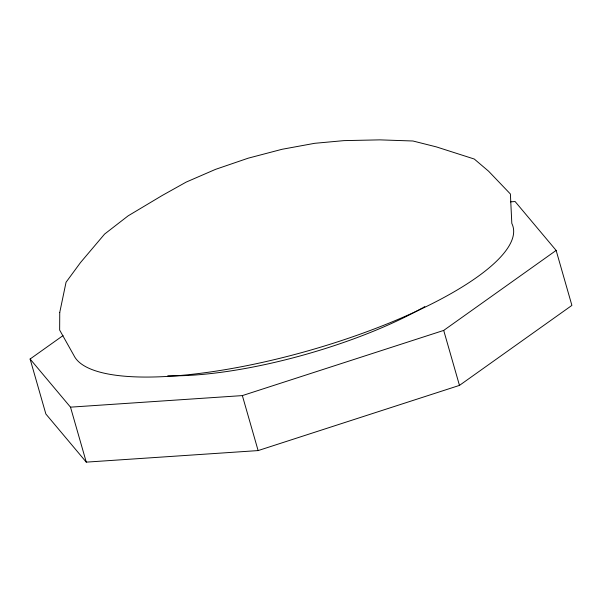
<?xml version="1.0" encoding="UTF-8"?>
<svg xmlns="http://www.w3.org/2000/svg" width="602" height="602" viewBox="0 0 602 602"><rect width="100%" height="100%" fill="white"/><g stroke="black" fill="none" stroke-linecap="round" stroke-linejoin="round"><path stroke-width="0.9" d="M510.428 201.851L515.101 201.535L556.135 250.417L571.9 305.395L459.469 385.393L258.123 450.582L86.274 462.133L45.865 413.995L30.1 359.018L63.037 335.585M30.1 359.018L70.502 407.155L242.358 395.597L443.704 330.415L556.135 250.417M443.704 330.415L459.469 385.393M242.358 395.597L258.123 450.582M70.502 407.155L86.274 462.133M424.831 306.584A188.418 51.938 -16 0 1 423.055 307.592M422.318 308.006A188.418 51.938 -16 0 1 167.762 375.791M59.748 312.438L59.651 330.054L73.993 355.624A228.941 63.105 -16 0 0 321.37 346.94A228.941 63.105 -16 0 0 511.82 223.455L510.391 193.994L488.576 171.194L474.263 159.026L436.307 146.88L412.942 140.996L379.862 139.867L343.968 140.627L314.695 143.306L282.029 149.296L248.197 158.183L215.508 169.373L186.176 182.097L162.216 195.484L128.113 215.862L104.613 234.065L80.533 262.517L66.047 282.248L59.748 312.438"/></g></svg>
